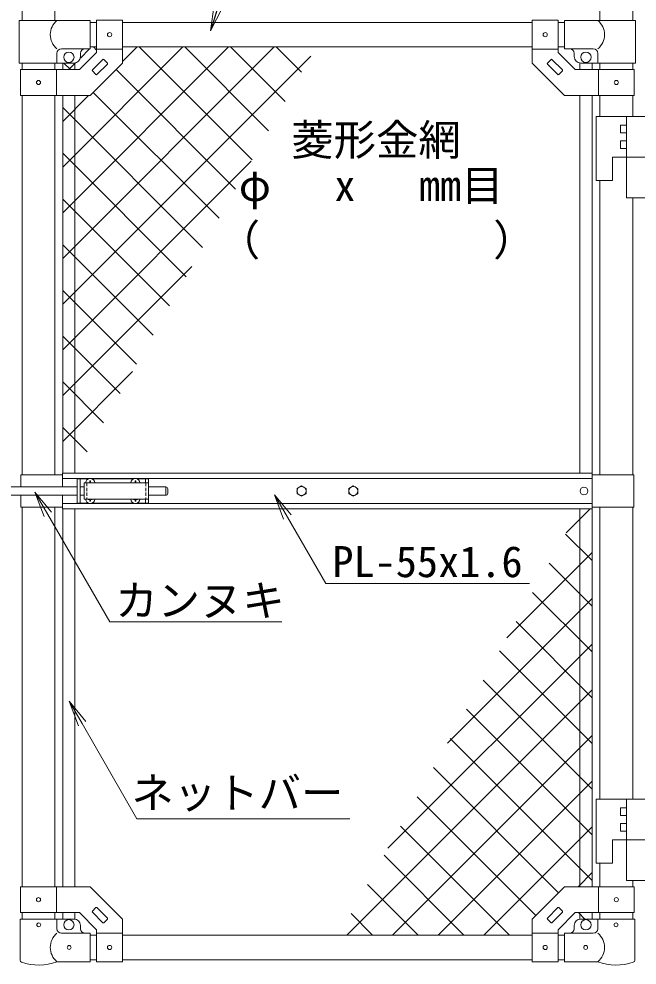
# Model space of a CAD drawing. Units: millimetres, scale not verified. Extents: x -4200 to 4200, y -2970 to 2970.
# Drawn here: x -2539 to -1582, y -497 to 967 of the extents above; entities that cross this region are included whole.
import ezdxf
from ezdxf.enums import TextEntityAlignment as Align

# ---------------------------------------------------------------- set-up
doc = ezdxf.new("R2010")
doc.units = ezdxf.units.MM
doc.header["$LTSCALE"] = 20
doc.linetypes.add('USER2', pattern=[0.375, 0.25, -0.125])
for name, color, linetype, lineweight in [('0-0_D-STR-TXT', 7, 'Continuous', 9), ('0-5_D-STR1', 1, 'Continuous', 18), ('0-8_D-STR3', 3, 'Continuous', 13), ('0-A_D-STR2', 7, 'Continuous', 9), ('0-B_0', 7, 'Continuous', 9)]:
    doc.layers.add(name, color=color, linetype=linetype, lineweight=lineweight)
doc.styles.add('ＭＳ ゴシック', font='')
doc.styles.get('ＭＳ ゴシック').set_extended_font_data('MS Gothic')

# ---------------------------------------------------------------- blocks, each defined once
blk = doc.blocks.new('MLeader1')
at = {"layer": '0-0_D-STR-TXT'}
blk.add_line((-2446.99, -126.7), (-2461.22, -88.73), dxfattribs=at)
for points in [[(-2435.45, -120.04), (-2461.22, -88.73), (-2441.22, -123.37)], [(-2441.22, -123.37), (-2356.27, -270.5), (-2034.16, -270.5), (-2026.96, -270.5)]]:
    blk.add_lwpolyline(points, dxfattribs=at)
blk = doc.blocks.new('MLeader2')
at = {"layer": '0-0_D-STR-TXT'}
blk.add_line((-2500.06, 196.9), (-2514.28, 234.88), dxfattribs=at)
for points in [[(-2488.51, 203.57), (-2514.28, 234.88), (-2494.28, 200.24)], [(-2494.28, 200.24), (-2398.25, 33.9), (-2139.46, 33.9), (-2132.26, 33.9)]]:
    blk.add_lwpolyline(points, dxfattribs=at)
blk = doc.blocks.new('MLeader3')
at = {"layer": '0-0_D-STR-TXT'}
blk.add_line((-2129.32, 192.73), (-2143.55, 230.7), dxfattribs=at)
for points in [[(-2117.77, 199.4), (-2143.55, 230.7), (-2123.55, 196.06)], [(-2123.55, 196.06), (-2064.16, 93.2), (-1756.23, 93.2), (-1749.03, 93.2)]]:
    blk.add_lwpolyline(points, dxfattribs=at)
blk = doc.blocks.new('_Open')
at = {"layer": '0-B_0'}
blk.add_line((-20, 3.33), (0, 0), dxfattribs=at)
blk.add_lwpolyline([(-20, -3.33), (0, 0), (-20, 0)], dxfattribs=at)

msp = doc.modelspace()

# ---------------------------------------------------------------- linework, layer by layer
at = {"layer": '0-0_D-STR-TXT'}
msp.add_lwpolyline([(-1684.26, 1097.04), (-2196.32, 1097.04), (-2241.68, 950.08)], dxfattribs=at)
at = {"layer": '0-5_D-STR1'}
for p, q in [((-2534.07, 1400.37), (-2534.07, 964.37)), ((-2483.27, 1400.37), (-2483.27, 964.37)), ((-1639.87, 1400.37), (-1639.87, 964.37)), ((-1589.07, 1400.37), (-1589.07, 964.37)), ((-2428.67, 961.37), (-2418.67, 961.37)), ((-2378.67, 961.37), (-1744.47, 961.37)), ((-1704.47, 961.37), (-1694.47, 961.37)), ((-2428.67, 923.37), (-2418.67, 923.37)), ((-2378.67, 923.37), (-1744.47, 923.37)), ((-1704.47, 923.37), (-1694.47, 923.37)), ((-2534.07, 898.37), (-2534.07, 888.37)), ((-2483.27, 898.37), (-2483.27, 888.37)), ((-2471.17, 898.37), (-2471.17, 888.37)), ((-2452.17, 898.37), (-2452.17, 888.37)), ((-1639.87, 898.37), (-1639.87, 888.37)), ((-1589.07, 898.37), (-1589.07, 888.37)), ((-2534.07, 848.37), (-2534.07, 261.37)), ((-2483.27, 848.37), (-2483.27, 261.37)), ((-1639.87, 848.37), (-1639.87, 815.87)), ((-1589.07, 848.37), (-1589.07, 815.87)), ((-1639.87, 716.87), (-1639.87, 261.37)), ((-1589.07, 689.87), (-1589.07, 261.37)), ((-2534.07, 211.37), (-2534.07, -375.63)), ((-2483.27, 211.37), (-2483.27, -375.63)), ((-1639.87, 211.37), (-1639.87, -240.23)), ((-1589.07, 211.37), (-1589.07, -240.23)), ((-1639.87, -339.23), (-1639.87, -375.63)), ((-1589.07, -366.23), (-1589.07, -375.63)), ((-2534.07, -415.63), (-2534.07, -425.63)), ((-2483.27, -415.63), (-2483.27, -425.63)), ((-1639.87, -415.63), (-1639.87, -425.63)), ((-1589.07, -415.63), (-1589.07, -425.63)), ((-2428.67, -450.63), (-2418.67, -450.63)), ((-2378.67, -450.63), (-1744.47, -450.63)), ((-1704.47, -450.63), (-1694.47, -450.63)), ((-2428.67, -488.63), (-2418.67, -488.63)), ((-2378.67, -488.63), (-1744.47, -488.63)), ((-1704.47, -488.63), (-1694.47, -488.63))]:
    msp.add_line(p, q, dxfattribs=at)
at = {"layer": '0-8_D-STR3'}
for p, q in [((-2428.67, 964.37), (-2538.62, 964.37)), ((-2538.62, 964.37), (-2538.62, 898.37)), ((-2428.67, 920.37), (-2428.67, 964.37)), ((-2418.67, 964.62), (-2418.67, 914.94)), ((-2418.67, 964.62), (-2378.67, 964.62)), ((-2378.67, 964.62), (-2378.67, 898.37)), ((-1744.47, 964.62), (-1744.47, 898.37)), ((-1704.47, 964.62), (-1744.47, 964.62)), ((-1704.47, 964.62), (-1704.47, 914.94)), ((-1694.47, 964.37), (-1584.52, 964.37)), ((-1694.47, 920.37), (-1694.47, 964.37)), ((-1584.52, 964.37), (-1584.52, 898.37)), ((-2480.12, 898.37), (-2480.12, 913.37)), ((-2428.67, 920.37), (-2473.12, 920.37)), ((-2445.24, 888.37), (-2418.67, 914.94)), ((-2443.67, 908.37), (-2443.67, 913.37)), ((-2418.67, 920.12), (-2378.67, 920.12)), ((-1704.47, 920.12), (-1744.47, 920.12)), ((-1677.9, 888.37), (-1704.47, 914.94)), ((-1694.47, 920.37), (-1650.02, 920.37)), ((-1679.47, 908.37), (-1679.47, 913.37)), ((-1643.02, 898.37), (-1643.02, 913.37)), ((-2538.62, 898.37), (-2453.67, 898.37)), ((-2425.34, 887.77), (-2409.08, 904.03)), ((-2418.27, 880.7), (-2402, 896.96)), ((-2407.66, 904.03), (-2402, 898.38)), ((-1715.48, 904.03), (-1721.14, 898.38)), ((-1704.88, 880.7), (-1721.14, 896.96)), ((-1697.8, 887.77), (-1714.07, 904.03)), ((-1670.97, 898.37), (-1670.97, 888.37)), ((-1584.52, 898.37), (-1669.47, 898.37)), ((-1651.97, 898.37), (-1651.97, 888.37)), ((-2536.37, 888.37), (-2445.24, 888.37)), ((-2536.37, 888.37), (-2536.37, 848.37)), ((-2480.97, 888.37), (-2480.97, 848.37)), ((-2425.34, 886.36), (-2419.68, 880.7)), ((-1697.8, 886.36), (-1703.46, 880.7)), ((-1586.77, 888.37), (-1677.9, 888.37)), ((-1642.17, 888.37), (-1642.17, 848.37)), ((-1586.77, 888.37), (-1586.77, 848.37)), ((-2471.17, 848.37), (-2471.17, 263.87)), ((-2452.17, 848.37), (-2452.17, 263.87)), ((-1670.97, 848.37), (-1670.97, 263.87)), ((-1651.97, 848.37), (-1651.97, 263.87)), ((-1564.57, 815.87), (-1645.57, 815.87)), ((-1645.57, 815.87), (-1645.57, 716.87)), ((-1598.57, 815.87), (-1598.57, 689.87)), ((-1608.07, 802.37), (-1608.07, 790.37)), ((-1598.57, 802.37), (-1608.07, 802.37)), ((-1598.57, 790.37), (-1608.07, 790.37)), ((-1608.07, 778.37), (-1608.07, 766.37)), ((-1598.57, 778.37), (-1608.07, 778.37)), ((-1598.57, 766.37), (-1608.07, 766.37)), ((-1542.57, 752.87), (-1620.57, 752.87)), ((-1620.57, 752.87), (-1620.57, 716.87)), ((-1620.57, 716.87), (-1645.57, 716.87)), ((-1507.57, 689.87), (-1598.57, 689.87)), ((-2471.57, 263.87), (-1651.57, 263.87)), ((-2471.57, 263.87), (-2471.57, 242.87)), ((-1651.57, 263.87), (-1651.57, 208.87)), ((-2536.17, 261.37), (-2536.17, 242.87)), ((-2471.57, 261.37), (-2536.17, 261.37)), ((-2471.57, 255.87), (-1651.57, 255.87)), ((-2448.67, 255.37), (-2448.67, 217.37)), ((-2448.67, 255.37), (-2431.27, 255.37)), ((-2444.17, 255.37), (-2444.17, 217.37)), ((-2438.17, 248.87), (-2438.17, 223.87)), ((-2438.17, 248.87), (-2338.17, 248.87)), ((-2430.53, 249.29), (-2431.82, 249.26)), ((-2431.82, 249.26), (-2431.82, 248.87)), ((-2429.07, 252.02), (-2429.09, 250.72)), ((-2429.07, 252.02), (-2428.28, 252.02)), ((-2428.28, 252.02), (-2428.25, 250.72)), ((-2426.07, 255.37), (-2361.27, 255.37)), ((-2360.53, 249.29), (-2361.82, 249.26)), ((-2361.82, 249.26), (-2361.82, 248.87)), ((-2359.07, 252.02), (-2359.09, 250.72)), ((-2359.07, 252.02), (-2358.28, 252.02)), ((-2358.28, 252.02), (-2358.25, 250.72)), ((-2356.82, 249.29), (-2355.52, 249.26)), ((-2356.07, 255.37), (-2338.67, 255.37)), ((-2355.52, 249.26), (-2355.52, 248.87)), ((-2343.17, 255.37), (-2343.17, 248.87)), ((-2338.67, 255.37), (-2338.67, 248.87)), ((-2338.17, 248.87), (-2338.17, 223.87)), ((-1651.57, 261.37), (-1587.47, 261.37)), ((-1587.47, 261.37), (-1587.47, 211.37)), ((-2577.02, 242.87), (-2448.67, 242.87)), ((-2444.17, 242.87), (-2438.17, 242.87)), ((-2338.17, 242.87), (-2311.67, 242.87)), ((-2311.67, 242.87), (-2311.67, 229.87)), ((-2308.67, 239.87), (-2308.67, 232.87)), ((-2577.02, 229.87), (-2448.67, 229.87)), ((-2536.17, 229.87), (-2536.17, 211.37)), ((-2471.57, 229.87), (-2471.57, 208.87)), ((-2444.17, 229.87), (-2438.17, 229.87)), ((-2438.17, 223.87), (-2338.17, 223.87)), ((-2431.82, 223.47), (-2431.82, 223.87)), ((-2430.53, 223.45), (-2431.82, 223.47)), ((-2429.07, 220.72), (-2429.09, 222.01)), ((-2429.07, 220.72), (-2428.28, 220.72)), ((-2428.28, 220.72), (-2428.25, 222.01)), ((-2426.82, 223.45), (-2425.52, 223.47)), ((-2425.52, 223.47), (-2425.52, 223.87)), ((-2361.82, 223.47), (-2361.82, 223.87)), ((-2360.53, 223.45), (-2361.82, 223.47)), ((-2359.07, 220.72), (-2359.09, 222.01)), ((-2359.07, 220.72), (-2358.28, 220.72)), ((-2358.28, 220.72), (-2358.25, 222.01)), ((-2356.82, 223.45), (-2355.52, 223.47)), ((-2355.52, 223.47), (-2355.52, 223.87)), ((-2343.17, 223.87), (-2343.17, 217.37)), ((-2338.67, 223.87), (-2338.67, 217.37)), ((-2338.17, 229.87), (-2311.67, 229.87)), ((-2471.57, 211.37), (-2536.17, 211.37)), ((-2471.57, 216.87), (-1651.57, 216.87)), ((-2471.57, 208.87), (-1651.57, 208.87)), ((-2471.17, 208.87), (-2471.17, -375.63)), ((-2452.17, 208.87), (-2452.17, -375.63)), ((-2448.67, 217.37), (-2431.27, 217.37)), ((-2426.07, 217.37), (-2361.27, 217.37)), ((-2356.07, 217.37), (-2338.67, 217.37)), ((-1670.97, 208.87), (-1670.97, -375.63)), ((-1651.97, 208.87), (-1651.97, -375.63)), ((-1651.57, 211.37), (-1587.47, 211.37)), ((-1564.57, -240.23), (-1645.57, -240.23)), ((-1645.57, -240.23), (-1645.57, -339.23)), ((-1598.57, -240.23), (-1598.57, -366.23)), ((-1608.07, -253.73), (-1608.07, -265.73)), ((-1598.57, -253.73), (-1608.07, -253.73)), ((-1598.57, -265.73), (-1608.07, -265.73)), ((-1608.07, -277.73), (-1608.07, -289.73)), ((-1598.57, -277.73), (-1608.07, -277.73)), ((-1598.57, -289.73), (-1608.07, -289.73)), ((-1542.57, -303.23), (-1620.57, -303.23)), ((-1620.57, -303.23), (-1620.57, -339.23)), ((-1620.57, -339.23), (-1645.57, -339.23)), ((-2536.37, -415.63), (-2536.37, -375.63)), ((-2480.97, -415.63), (-2480.97, -375.63)), ((-1642.17, -415.63), (-1642.17, -375.63)), ((-1507.57, -366.23), (-1598.57, -366.23)), ((-1586.77, -415.63), (-1586.77, -375.63)), ((-2425.34, -413.62), (-2419.68, -407.97)), ((-2418.27, -407.97), (-2402, -424.23)), ((-1704.88, -407.97), (-1721.14, -424.23)), ((-1697.8, -413.62), (-1703.46, -407.97)), ((-2536.37, -415.63), (-2445.24, -415.63)), ((-2471.17, -415.63), (-2471.17, -425.63)), ((-2452.17, -415.63), (-2452.17, -425.75)), ((-2445.24, -415.63), (-2418.67, -442.2)), ((-2425.34, -415.04), (-2409.08, -431.3)), ((-1697.8, -415.04), (-1714.07, -431.3)), ((-1677.9, -415.63), (-1704.47, -442.2)), ((-1586.77, -415.63), (-1677.9, -415.63)), ((-1670.97, -415.63), (-1670.97, -425.75)), ((-1651.97, -415.63), (-1651.97, -425.63)), ((-2537.22, -425.63), (-2480.12, -425.63)), ((-2537.22, -425.63), (-2537.22, -489.33)), ((-2480.12, -425.63), (-2480.12, -440.63)), ((-2480.12, -425.63), (-2453.67, -425.63)), ((-2443.67, -440.63), (-2443.67, -435.63)), ((-2407.66, -431.3), (-2402, -425.64)), ((-2378.67, -491.88), (-2378.67, -425.63)), ((-1744.47, -491.88), (-1744.47, -425.63)), ((-1715.48, -431.3), (-1721.14, -425.64)), ((-1679.47, -440.63), (-1679.47, -435.63)), ((-1643.02, -425.63), (-1669.47, -425.63)), ((-1585.92, -425.63), (-1643.02, -425.63)), ((-1643.02, -425.63), (-1643.02, -440.63)), ((-1585.92, -425.63), (-1585.92, -489.33)), ((-2428.67, -447.63), (-2473.12, -447.63)), ((-2428.67, -491.63), (-2428.67, -447.63)), ((-2418.67, -491.88), (-2418.67, -442.2)), ((-2418.67, -447.38), (-2378.67, -447.38)), ((-1704.47, -447.38), (-1744.47, -447.38)), ((-1704.47, -491.88), (-1704.47, -442.2)), ((-1694.47, -447.63), (-1650.02, -447.63)), ((-1694.47, -491.63), (-1694.47, -447.63)), ((-2428.67, -491.63), (-2480.12, -491.63)), ((-2418.67, -491.88), (-2378.67, -491.88)), ((-1704.47, -491.88), (-1744.47, -491.88)), ((-1694.47, -491.63), (-1643.02, -491.63))]:
    msp.add_line(p, q, dxfattribs=at)
at = {"layer": '0-8_D-STR3', "linetype": 'USER2'}
for p, q in [((-2433.67, 248.87), (-2433.67, 223.87)), ((-2342.67, 248.87), (-2342.67, 223.87))]:
    msp.add_line(p, q, dxfattribs=at)
at = {"layer": '0-8_D-STR3'}
for points in [[(-2536.37, 848.37), (-2428.67, 848.37), (-2378.67, 898.37)], [(-1586.77, 848.37), (-1694.47, 848.37), (-1744.47, 898.37)], [(-2426.82, 249.29), (-2425.52, 249.26), (-2425.52, 248.87)], [(-2536.37, -375.63), (-2428.67, -375.63), (-2378.67, -425.63)], [(-1586.77, -375.63), (-1694.47, -375.63), (-1744.47, -425.63)]]:
    msp.add_lwpolyline(points, dxfattribs=at)
for points in [[(-2101.57, 244.47), (-2108.59, 240.42), (-2108.59, 232.32), (-2101.57, 228.27), (-2094.56, 232.32), (-2094.56, 240.42)], [(-2021.57, 244.47), (-2028.59, 240.42), (-2028.59, 232.32), (-2021.57, 228.27), (-2014.56, 232.32), (-2014.56, 240.42)]]:
    msp.add_lwpolyline(points, close=True, dxfattribs=at)
for centre, radius in [((-2398.67, 942.37), 3.25), ((-1724.47, 942.37), 3.25), ((-2461.67, 907.37), 8), ((-1661.47, 907.37), 8), ((-2508.67, 868.37), 3.25), ((-1614.47, 868.37), 3.25), ((-2101.57, 236.37), 7.03), ((-2021.57, 236.37), 7.03), ((-1664.47, 236.37), 6), ((-2508.67, -395.63), 3.25), ((-1614.47, -395.63), 3.25), ((-2508.27, -434.63), 3), ((-2461.67, -434.63), 8), ((-1661.47, -434.63), 8), ((-1614.87, -434.63), 3), ((-2461.27, -469.63), 3), ((-2398.67, -469.63), 3.25), ((-1724.47, -469.63), 3.25), ((-1661.87, -469.63), 3)]:
    msp.add_circle(centre, radius, dxfattribs=at)
for centre, radius, start, end in [((-2461.93, 942.37), 28.55, 129.59418, 230.40582), ((-1661.22, 942.37), 28.55, 309.59418, 50.40582), ((-2473.12, 913.37), 7, 90, 180), ((-2453.67, 908.37), 10, 270, 0), ((-2436.67, 913.37), 7, 90, 180), ((-1686.47, 913.37), 7, 0, 90), ((-1669.47, 908.37), 10, 180, 270), ((-1650.02, 913.37), 7, 0, 90), ((-2408.37, 903.33), 1, 45, 135), ((-2402.71, 897.67), 1, 315, 45), ((-1720.43, 897.67), 1, 135, 225), ((-1714.78, 903.33), 1, 45, 135), ((-2424.63, 887.06), 1, 135, 225), ((-2418.98, 881.41), 1, 225, 315), ((-1704.17, 881.41), 1, 225, 315), ((-1698.51, 887.06), 1, 315, 45), ((-2428.67, 248.87), 7, 0, 180), ((-2430.58, 250.77), 1.49, 270, 0), ((-2426.77, 250.77), 1.49, 180, 270), ((-2358.67, 248.87), 7, 0, 180), ((-2360.58, 250.77), 1.49, 270, 0), ((-2356.77, 250.77), 1.49, 180, 270), ((-2311.67, 239.87), 3, 0, 90), ((-2428.67, 223.87), 7, 180, 0), ((-2430.58, 221.96), 1.49, 0, 90), ((-2426.77, 221.96), 1.49, 90, 180), ((-2358.67, 223.87), 7, 180, 0), ((-2360.58, 221.96), 1.49, 0, 90), ((-2356.77, 221.96), 1.49, 90, 180), ((-2311.67, 232.87), 3, 270, 0), ((-2418.98, -408.67), 1, 45, 135), ((-1704.17, -408.67), 1, 45, 135), ((-2424.63, -414.33), 1, 135, 225), ((-2402.71, -424.94), 1, 315, 45), ((-1720.43, -424.94), 1, 135, 225), ((-1698.51, -414.33), 1, 315, 45), ((-2453.67, -435.63), 10, 0, 90), ((-2408.37, -430.59), 1, 225, 315), ((-1714.78, -430.59), 1, 225, 315), ((-1669.47, -435.63), 10, 90, 180), ((-2461.93, -469.63), 28.55, 129.59418, 230.40582), ((-2473.12, -440.63), 7, 180, 270), ((-2436.67, -440.63), 7, 180, 270), ((-1686.47, -440.63), 7, 270, 0), ((-1650.02, -440.63), 7, 270, 0), ((-1661.22, -469.63), 28.55, 309.59418, 50.40582), ((-2533.92, -489.33), 3.3, 180, 250.77949), ((-2508.67, -416.9), 80, 250.77949, 290.9084), ((-1614.47, -416.9), 80, 249.0916, 289.22051), ((-1589.22, -489.33), 3.3, 289.22051, 0)]:
    msp.add_arc(centre, radius, start, end, dxfattribs=at)
at = {"layer": '0-A_D-STR2'}
for p, q in [((-2471.17, 737.51), (-2285.31, 923.37)), ((-2471.17, 666.8), (-2214.6, 923.37)), ((-2470.39, 596.87), (-2143.89, 923.37)), ((-2418.67, 918.44), (-2423.6, 923.37)), ((-2378.67, 900.72), (-2356.02, 923.37)), ((-2178.13, 748.6), (-2352.89, 923.37)), ((-2152.59, 793.77), (-2282.18, 923.37)), ((-2127.05, 838.95), (-2211.47, 923.37)), ((-2101.51, 884.12), (-2140.76, 923.37)), ((-2471.17, 525.38), (-2087.31, 909.24)), ((-2443.91, 906.19), (-2429.74, 920.37)), ((-2459.31, 888.37), (-2469.31, 898.37)), ((-2461.74, 888.37), (-2451.5, 898.61)), ((-2203.66, 703.43), (-2388.64, 888.4)), ((-2229.2, 658.26), (-2423.99, 853.05)), ((-2471.17, 808.22), (-2431.03, 848.37)), ((-2254.74, 613.08), (-2471.17, 829.51)), ((-2280.28, 567.91), (-2471.17, 758.8)), ((-2471.17, 454.67), (-2179.28, 746.56)), ((-2305.82, 522.74), (-2471.17, 688.09)), ((-2331.36, 477.57), (-2471.17, 617.38)), ((-2471.17, 383.96), (-2271.26, 583.87)), ((-2356.89, 432.39), (-2471.17, 546.67)), ((-2382.43, 387.22), (-2471.17, 475.96)), ((-2471.17, 313.25), (-2363.23, 421.19)), ((-2407.97, 342.05), (-2471.17, 405.25)), ((-2433.51, 296.88), (-2471.17, 334.54)), ((-1691.88, 171.89), (-1654.9, 208.87)), ((-1651.97, 128.89), (-1693, 169.91)), ((-1783.85, 9.2), (-1651.97, 141.08)), ((-1651.97, 58.18), (-1718.53, 124.74)), ((-1651.97, -12.54), (-1744.07, 79.57)), ((-1875.83, -153.48), (-1651.97, 70.37)), ((-1651.97, -83.25), (-1769.61, 34.39)), ((-1967.8, -316.17), (-1651.97, -0.34)), ((-1651.97, -153.96), (-1795.15, -10.78)), ((-1651.97, -224.67), (-1820.69, -55.95)), ((-2031.56, -450.63), (-1651.97, -71.05)), ((-1651.97, -295.38), (-1846.23, -101.12)), ((-1960.84, -450.63), (-1651.97, -141.76)), ((-1651.97, -366.09), (-1871.76, -146.3)), ((-1703.81, -384.97), (-1897.3, -191.47)), ((-1890.13, -450.63), (-1651.97, -212.47)), ((-1739.16, -420.32), (-1922.84, -236.64)), ((-1779.56, -450.63), (-1948.38, -281.81)), ((-1819.42, -450.63), (-1651.97, -283.18)), ((-1850.27, -450.63), (-1973.92, -326.99)), ((-1673.71, -375.63), (-1651.97, -353.89)), ((-1920.98, -450.63), (-1999.46, -372.16)), ((-1991.69, -450.63), (-2024.99, -417.33)), ((-1663.14, -425.63), (-1673.14, -415.63))]:
    msp.add_line(p, q, dxfattribs=at)

# ---------------------------------------------------------------- block references
at = {"layer": '0-0_D-STR-TXT', "xscale": 2, "yscale": 2, "rotation": 252.84683}
msp.add_blockref('_Open', (-2242.27, 948.17), dxfattribs=at)
at = {"layer": '0-0_D-STR-TXT'}
for name in ['MLeader2', 'MLeader3', 'MLeader1']:
    msp.add_blockref(name, (0, 0), dxfattribs=at)

# ---------------------------------------------------------------- texts
at = {"layer": '0-0_D-STR-TXT', "style": 'ＭＳ ゴシック'}
for s, p in [('菱形金網', (-2117.45, 741.12)), ('φ   x   mm目', (-2198.67, 670.68)), ('（\u3000\u3000   \u3000\u3000）', (-2231.15, 586.21)), ('PL-55x1.6', (-2053.91, 88.73)), ('カンヌキ', (-2389.94, 28.64)), ('ネットバー', (-2364.8, -268.89))]:
    msp.add_text(s, height=48.09, dxfattribs=at).set_placement(p, align=Align.BOTTOM_LEFT)

doc.saveas('drawing.dxf')
